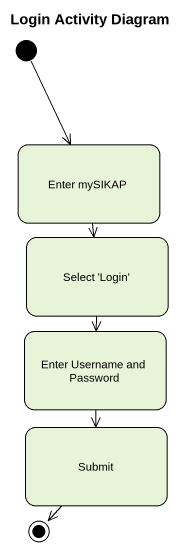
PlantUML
@startuml
title Login Activity Diagram
hide empty description
state "Enter mySIKAP" as Enter_mySIKAP
state "Select 'Login'" as Select_Login
state "Enter Username and Password" as Enter_Username_and_Password
state Submit
[*] --> Enter_mySIKAP
Enter_mySIKAP --> Select_Login
Select_Login --> Enter_Username_and_Password
Enter_Username_and_Password --> Submit
Submit --> [*]
@enduml
